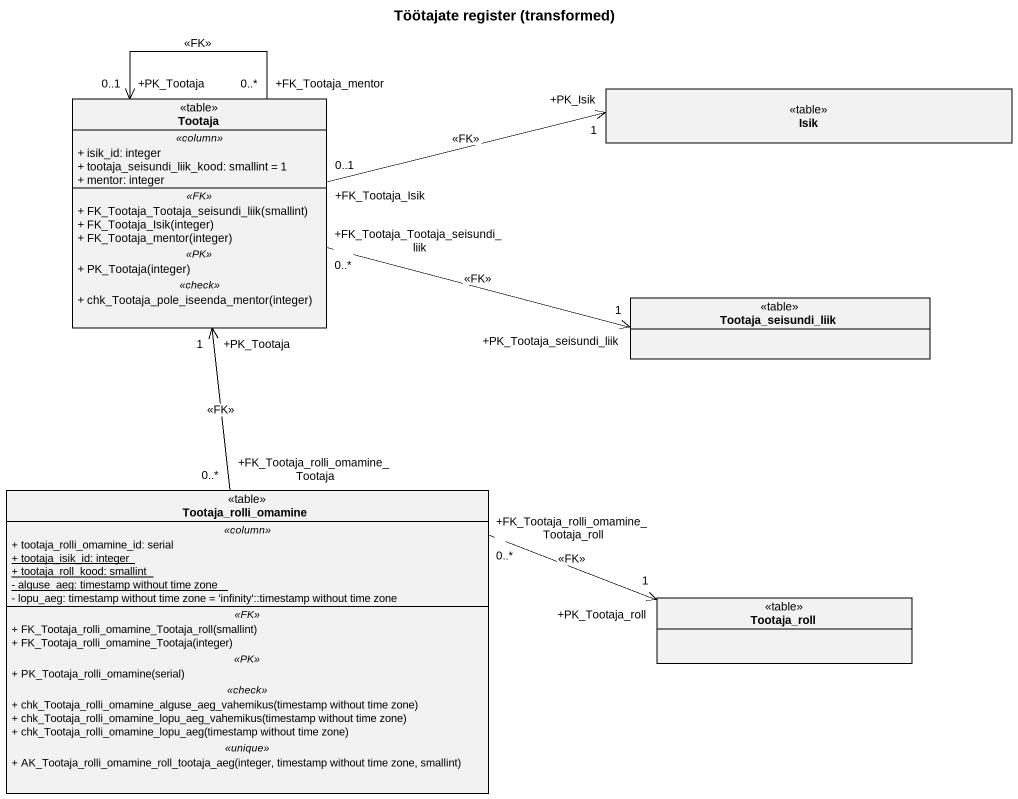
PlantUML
@startuml
title Töötajate register (transformed)
hide circle
hide empty members
skinparam classAttributeIconSize 0
class Tootaja <<table>> {
  .. <<column>> ..
  + isik_id: integer
  + tootaja_seisundi_liik_kood: smallint = 1
  + mentor: integer
  .. <<FK>> ..
  + FK_Tootaja_Tootaja_seisundi_liik(smallint)
  + FK_Tootaja_Isik(integer)
  + FK_Tootaja_mentor(integer)
  .. <<PK>> ..
  + PK_Tootaja(integer)
  .. <<check>> ..
  + chk_Tootaja_pole_iseenda_mentor(integer)
}
class Isik <<table>>
class Tootaja_seisundi_liik <<table>>
class Tootaja_rolli_omamine <<table>> {
  .. <<column>> ..
  + tootaja_rolli_omamine_id: serial
  {static} + tootaja_isik_id: integer
  {static} + tootaja_roll_kood: smallint
  {static} - alguse_aeg: timestamp without time zone
  - lopu_aeg: timestamp without time zone = 'infinity'::timestamp without time zone
  .. <<FK>> ..
  + FK_Tootaja_rolli_omamine_Tootaja_roll(smallint)
  + FK_Tootaja_rolli_omamine_Tootaja(integer)
  .. <<PK>> ..
  + PK_Tootaja_rolli_omamine(serial)
  .. <<check>> ..
  + chk_Tootaja_rolli_omamine_alguse_aeg_vahemikus(timestamp without time zone)
  + chk_Tootaja_rolli_omamine_lopu_aeg_vahemikus(timestamp without time zone)
  + chk_Tootaja_rolli_omamine_lopu_aeg(timestamp without time zone)
  .. <<unique>> ..
  + AK_Tootaja_rolli_omamine_roll_tootaja_aeg(integer, timestamp without time zone, smallint)
}
class Tootaja_roll <<table>>
Tootaja "+FK_Tootaja_mentor\n0..*" --> "+PK_Tootaja\n0..1" Tootaja : <<FK>>
Tootaja "+FK_Tootaja_Isik\n0..1" -right-> "+PK_Isik\n1" Isik : <<FK>>
Tootaja "+FK_Tootaja_Tootaja_seisundi_liik\n0..*" -right-> "+PK_Tootaja_seisundi_liik\n1" Tootaja_seisundi_liik : <<FK>>
Tootaja_rolli_omamine "+FK_Tootaja_rolli_omamine_Tootaja\n0..*" -up-> "+PK_Tootaja\n1" Tootaja : <<FK>>
Tootaja_rolli_omamine "+FK_Tootaja_rolli_omamine_Tootaja_roll\n0..*" -right-> "+PK_Tootaja_roll\n1" Tootaja_roll : <<FK>>
@enduml
